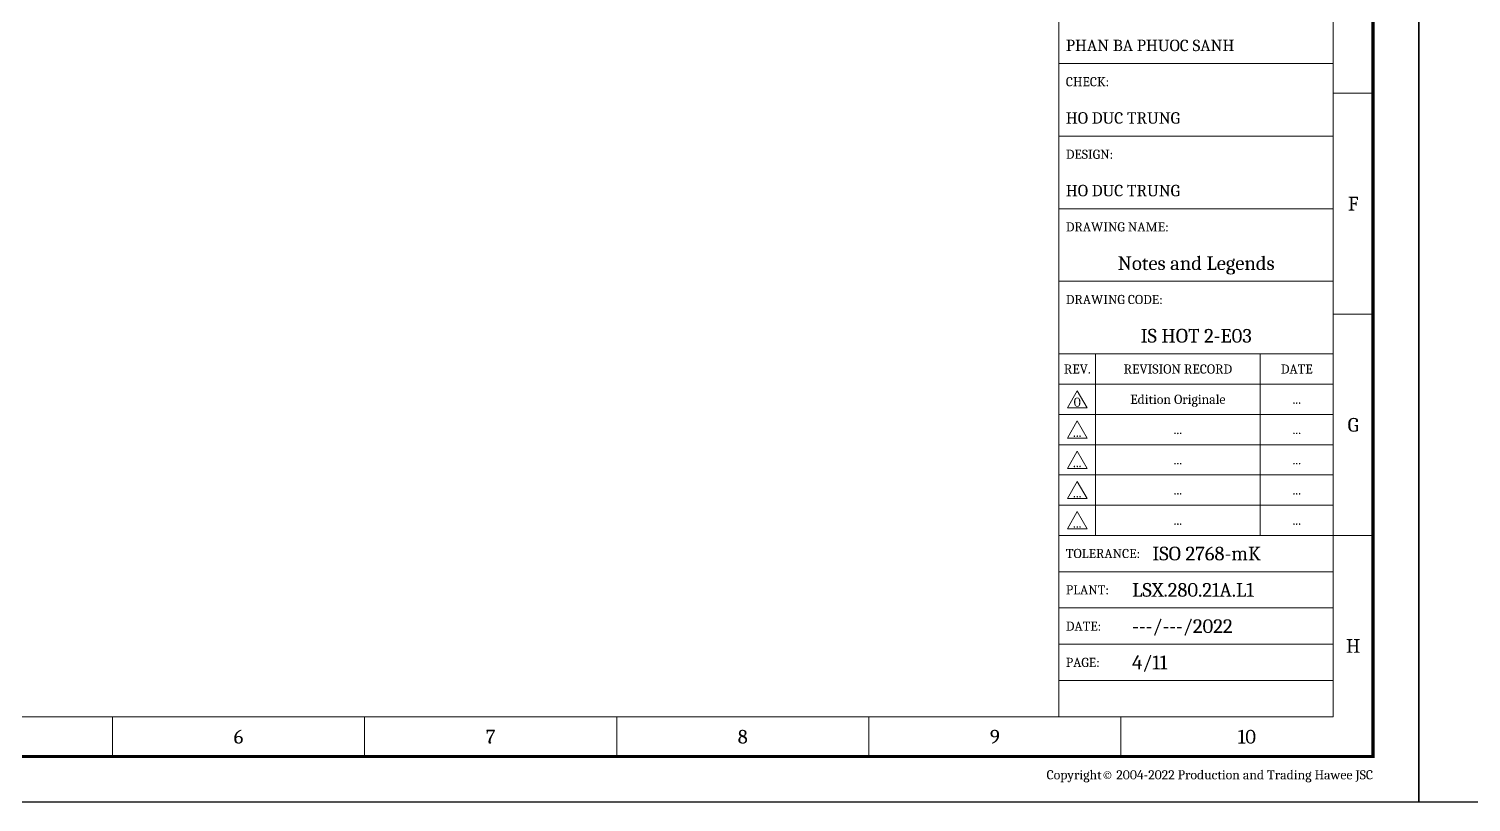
# Model space of a CAD drawing. Header units: millimetres. Extents: x -116965 to 323937, y 291661 to 566926.
# Drawn here: x -71275 to -66858, y 312088 to 314458 of the extents above; entities that cross this region are included whole.
import ezdxf
from ezdxf.enums import TextEntityAlignment as Align

# ---------------------------------------------------------------- set-up
doc = ezdxf.new("R2010")
doc.units = ezdxf.units.MM
doc.layers.get('0').update_dxf_attribs({"lineweight": 18})
doc.styles.add('hwBorder', font='Cambria.ttf')

# ---------------------------------------------------------------- blocks, each defined once
blk = doc.blocks.new('*U1980')
at = {"color": 5}
for p, q in [((285.68, 77.61), (281.34, 77.61)), ((285.68, 53.41), (281.34, 53.41)), ((285.68, 29.2), (281.34, 29.2)), ((147.84, 5), (147.84, 9.34)), ((175.41, 5), (175.41, 9.34)), ((202.98, 5), (202.98, 9.34)), ((230.54, 5), (230.54, 9.34)), ((258.11, 5), (258.11, 9.34))]:
    blk.add_line(p, q, dxfattribs=at)
at = {"color": 5, "const_width": 0.35}
blk.add_lwpolyline([(10, 198.62), (285.68, 198.62), (285.68, 5), (10, 5)], close=True, dxfattribs=at)
at = {"color": 5}
for points in [[(14.34, 194.28), (281.34, 194.28), (281.34, 9.34), (14.34, 9.34)], [(251.34, 80.85), (281.34, 80.85), (281.34, 88.79), (251.34, 88.79)], [(251.34, 72.9), (281.34, 72.9), (281.34, 80.85), (251.34, 80.85)], [(251.34, 64.96), (281.34, 64.96), (281.34, 72.9), (251.34, 72.9)], [(251.34, 57.01), (281.34, 57.01), (281.34, 64.96), (251.34, 64.96)], [(251.34, 49.07), (281.34, 49.07), (281.34, 57.01), (251.34, 57.01)], [(251.34, 49.07), (255.34, 49.07), (255.34, 45.76), (251.34, 45.76)], [(255.34, 49.07), (273.34, 49.07), (273.34, 45.76), (255.34, 45.76)], [(273.34, 49.07), (281.34, 49.07), (281.34, 45.76), (273.34, 45.76)], [(251.34, 45.76), (255.34, 45.76), (255.34, 42.44), (251.34, 42.44)], [(255.34, 45.76), (273.34, 45.76), (273.34, 42.44), (255.34, 42.44)], [(273.34, 45.76), (281.34, 45.76), (281.34, 42.44), (273.34, 42.44)], [(251.34, 42.44), (255.34, 42.44), (255.34, 39.13), (251.34, 39.13)], [(255.34, 42.44), (273.34, 42.44), (273.34, 39.13), (255.34, 39.13)], [(273.34, 42.44), (281.34, 42.44), (281.34, 39.13), (273.34, 39.13)], [(251.34, 39.13), (255.34, 39.13), (255.34, 35.82), (251.34, 35.82)], [(255.34, 39.13), (273.34, 39.13), (273.34, 35.82), (255.34, 35.82)], [(273.34, 39.13), (281.34, 39.13), (281.34, 35.82), (273.34, 35.82)], [(251.34, 35.82), (255.34, 35.82), (255.34, 32.51), (251.34, 32.51)], [(255.34, 35.82), (273.34, 35.82), (273.34, 32.51), (255.34, 32.51)], [(273.34, 35.82), (281.34, 35.82), (281.34, 32.51), (273.34, 32.51)], [(251.34, 32.51), (255.34, 32.51), (255.34, 29.2), (251.34, 29.2)], [(255.34, 32.51), (273.34, 32.51), (273.34, 29.2), (255.34, 29.2)], [(273.34, 32.51), (281.34, 32.51), (281.34, 29.2), (273.34, 29.2)], [(251.34, 29.2), (281.34, 29.2), (281.34, 25.23), (251.34, 25.23)], [(251.34, 25.23), (281.34, 25.23), (281.34, 21.26), (251.34, 21.26)], [(251.34, 21.26), (281.34, 21.26), (281.34, 17.28), (251.34, 17.28)], [(251.34, 17.28), (281.34, 17.28), (281.34, 13.31), (251.34, 13.31)], [(251.34, 13.31), (281.34, 13.31), (281.34, 9.34), (251.34, 9.34)]]:
    blk.add_lwpolyline(points, close=True, dxfattribs=at)
at = {"color": 253}
for points in [[(253.34, 45.04), (252.26, 43.16), (254.42, 43.16)], [(253.34, 41.73), (252.26, 39.85), (254.42, 39.85)], [(253.34, 38.42), (252.26, 36.54), (254.42, 36.54)], [(253.34, 35.11), (252.26, 33.23), (254.42, 33.23)], [(253.34, 31.8), (252.26, 29.92), (254.42, 29.92)]]:
    blk.add_lwpolyline(points, close=True, dxfattribs=at)
at = {"layer": 'Defpoints', "color": 4}
blk.add_lwpolyline([(0, 203.62), (290.68, 203.62), (290.68, 0), (0, 0)], close=True, dxfattribs=at)
at = {"color": 253, "style": 'hwBorder'}
for s, height, p in [('PHAN BA PHUOC SANH', 1.25, (252.09, 82.83)), ('CHECK:', 1, (252.09, 78.86)), ('HO DUC TRUNG', 1.25, (252.09, 74.89)), ('DESIGN:', 1, (252.09, 70.92)), ('HO DUC TRUNG', 1.25, (252.09, 66.94)), ('DRAWING NAME:', 1, (252.09, 62.97)), ('DRAWING CODE:', 1, (252.09, 55.02)), ('TOLERANCE:', 1, (252.09, 27.22)), ('PLANT:', 1, (252.09, 23.24)), ('LSX.280.21A.L1', 1.5, (259.34, 23.24)), ('DATE:', 1, (252.09, 19.27)), ('---/---/2022', 1.5, (259.34, 19.27)), ('PAGE:', 1, (252.09, 15.3))]:
    blk.add_text(s, height=height, dxfattribs=at).set_placement(p, align=Align.MIDDLE_LEFT)
for s, height, p in [('F', 1.5, (283.51, 65.51)), ('REV.', 1, (253.34, 47.41)), ('REVISION RECORD', 1, (264.34, 47.41)), ('DATE', 1, (277.34, 47.41)), ('G', 1.5, (283.51, 41.3)), ('H', 1.5, (283.51, 17.1)), ('6', 1.5, (161.62, 7.17)), ('7', 1.5, (189.19, 7.17)), ('8', 1.5, (216.76, 7.17)), ('9', 1.5, (244.33, 7.17)), ('10', 1.5, (271.89, 7.17))]:
    blk.add_text(s, height=height, dxfattribs=at).set_placement(p, align=Align.MIDDLE_CENTER)
blk.add_text('Copyright© 2004-2022 Production and Trading Hawee JSC', height=1, dxfattribs=at).set_placement((285.68, 3), align=Align.MIDDLE_RIGHT)
at = {"color": 6, "style": 'hwBorder', "flags": 8}
for tag, p in [("DWG'SNAME", (266.34, 59)), ("DWG'SCODE2", (266.34, 51.05))]:
    blk.add_attdef(tag, text='', height=1.5, dxfattribs=at).set_placement(p, align=Align.MIDDLE_CENTER)
at = {"color": 253, "style": 'hwBorder', "flags": 8}
for tag, p in [('REV_0', (253.34, 43.79)), ('REV_MODIFY0', (264.34, 44.1)), ('REV_DATE0', (277.34, 44.1)), ('REV_MODIFY1', (264.34, 40.79)), ('REV_DATE1', (277.34, 40.79)), ('REV_1', (253.34, 40.48)), ('REV_MODIFY2', (264.34, 37.48)), ('REV_DATE2', (277.34, 37.48)), ('REV_2', (253.34, 37.17)), ('REV_3', (253.34, 33.86)), ('REV_MODIFY3', (264.34, 34.17)), ('REV_DATE3', (277.34, 34.17)), ('REV_4', (253.34, 30.55)), ('REV_MODIFY4', (264.34, 30.86)), ('REV_DATE4', (277.34, 30.86))]:
    blk.add_attdef(tag, text='', height=1, dxfattribs=at).set_placement(p, align=Align.MIDDLE_CENTER)
at = {"color": 6, "style": 'hwBorder', "flags": 8}
for tag, p in [('TOLERANCE', (261.54, 27.22)), ('PAGE', (259.34, 15.3))]:
    blk.add_attdef(tag, text='', height=1.5, dxfattribs=at).set_placement(p, align=Align.MIDDLE_LEFT)

msp = doc.modelspace()

# ---------------------------------------------------------------- block references
at = {"ltscale": 5}
ref = msp.add_blockref('*U1980', (-75157.982352, 312088.154046), dxfattribs=dict(at, xscale=28, yscale=28, zscale=28))
ref.add_attrib("DWG'SNAME", 'Notes and Legends', dxfattribs={"color": 6, "height": 42, "style": 'hwBorder', "flags": 8}).set_placement((-67700.476352, 313740.084046), align=Align.MIDDLE_CENTER)
ref.add_attrib("DWG'SCODE2", 'IS HOT 2-E03', dxfattribs={"color": 6, "height": 42, "style": 'hwBorder', "flags": 8}).set_placement((-67700.476352, 313517.615646), align=Align.MIDDLE_CENTER)
ref.add_attrib('PAGE', '4/11', dxfattribs={"color": 6, "height": 42, "style": 'hwBorder', "flags": 8}).set_placement((-67896.476352, 312516.509246), align=Align.MIDDLE_LEFT)
ref.add_attrib('TOLERANCE', 'ISO 2768-mK', dxfattribs={"color": 6, "height": 42, "style": 'hwBorder'}).set_placement((-67834.876352, 312850.210446), align=Align.MIDDLE_LEFT)
ref.add_attrib('REV_0', '0', dxfattribs={"color": 253, "height": 28, "style": 'hwBorder', "flags": 8}).set_placement((-68064.476352, 313314.206846), align=Align.MIDDLE_CENTER)
ref.add_attrib('REV_DATE0', '...', dxfattribs={"color": 253, "height": 28, "style": 'hwBorder', "flags": 8}).set_placement((-67392.476352, 313322.956846), align=Align.MIDDLE_CENTER)
ref.add_attrib('REV_MODIFY0', 'Edition Originale', dxfattribs={"color": 253, "height": 28, "style": 'hwBorder', "flags": 8}).set_placement((-67756.476352, 313322.956846), align=Align.MIDDLE_CENTER)
ref.add_attrib('REV_1', '...', dxfattribs={"color": 253, "height": 28, "style": 'hwBorder', "flags": 8}).set_placement((-68064.476352, 313221.510046), align=Align.MIDDLE_CENTER)
ref.add_attrib('REV_DATE1', '...', dxfattribs={"color": 253, "height": 28, "style": 'hwBorder', "flags": 8}).set_placement((-67392.476352, 313230.260046), align=Align.MIDDLE_CENTER)
ref.add_attrib('REV_MODIFY1', '...', dxfattribs={"color": 253, "height": 28, "style": 'hwBorder', "flags": 8}).set_placement((-67756.476352, 313230.260046), align=Align.MIDDLE_CENTER)
ref.add_attrib('REV_2', '...', dxfattribs={"color": 253, "height": 28, "style": 'hwBorder', "flags": 8}).set_placement((-68064.476352, 313128.816046), align=Align.MIDDLE_CENTER)
ref.add_attrib('REV_DATE2', '...', dxfattribs={"color": 253, "height": 28, "style": 'hwBorder', "flags": 8}).set_placement((-67392.476352, 313137.566046), align=Align.MIDDLE_CENTER)
ref.add_attrib('REV_MODIFY2', '...', dxfattribs={"color": 253, "height": 28, "style": 'hwBorder', "flags": 8}).set_placement((-67756.476352, 313137.566046), align=Align.MIDDLE_CENTER)
ref.add_attrib('REV_3', '...', dxfattribs={"color": 253, "height": 28, "style": 'hwBorder', "flags": 8}).set_placement((-68064.476352, 313036.122046), align=Align.MIDDLE_CENTER)
ref.add_attrib('REV_DATE3', '...', dxfattribs={"color": 253, "height": 28, "style": 'hwBorder', "flags": 8}).set_placement((-67392.476352, 313044.872046), align=Align.MIDDLE_CENTER)
ref.add_attrib('REV_MODIFY3', '...', dxfattribs={"color": 253, "height": 28, "style": 'hwBorder', "flags": 8}).set_placement((-67756.476352, 313044.872046), align=Align.MIDDLE_CENTER)
ref.add_attrib('REV_4', '...', dxfattribs={"color": 253, "height": 28, "style": 'hwBorder', "flags": 8}).set_placement((-68064.476352, 312943.425246), align=Align.MIDDLE_CENTER)
ref.add_attrib('REV_DATE4', '...', dxfattribs={"color": 253, "height": 28, "style": 'hwBorder', "flags": 8}).set_placement((-67392.476352, 312952.175246), align=Align.MIDDLE_CENTER)
ref.add_attrib('REV_MODIFY4', '...', dxfattribs={"color": 253, "height": 28, "style": 'hwBorder', "flags": 8}).set_placement((-67756.476352, 312952.175246), align=Align.MIDDLE_CENTER)
at = {"ltscale": 5, "xscale": 28, "yscale": 28, "zscale": 28}
msp.add_blockref('*U1980', (-67018.972165, 312088.154046), dxfattribs=at)

doc.saveas('drawing.dxf')
